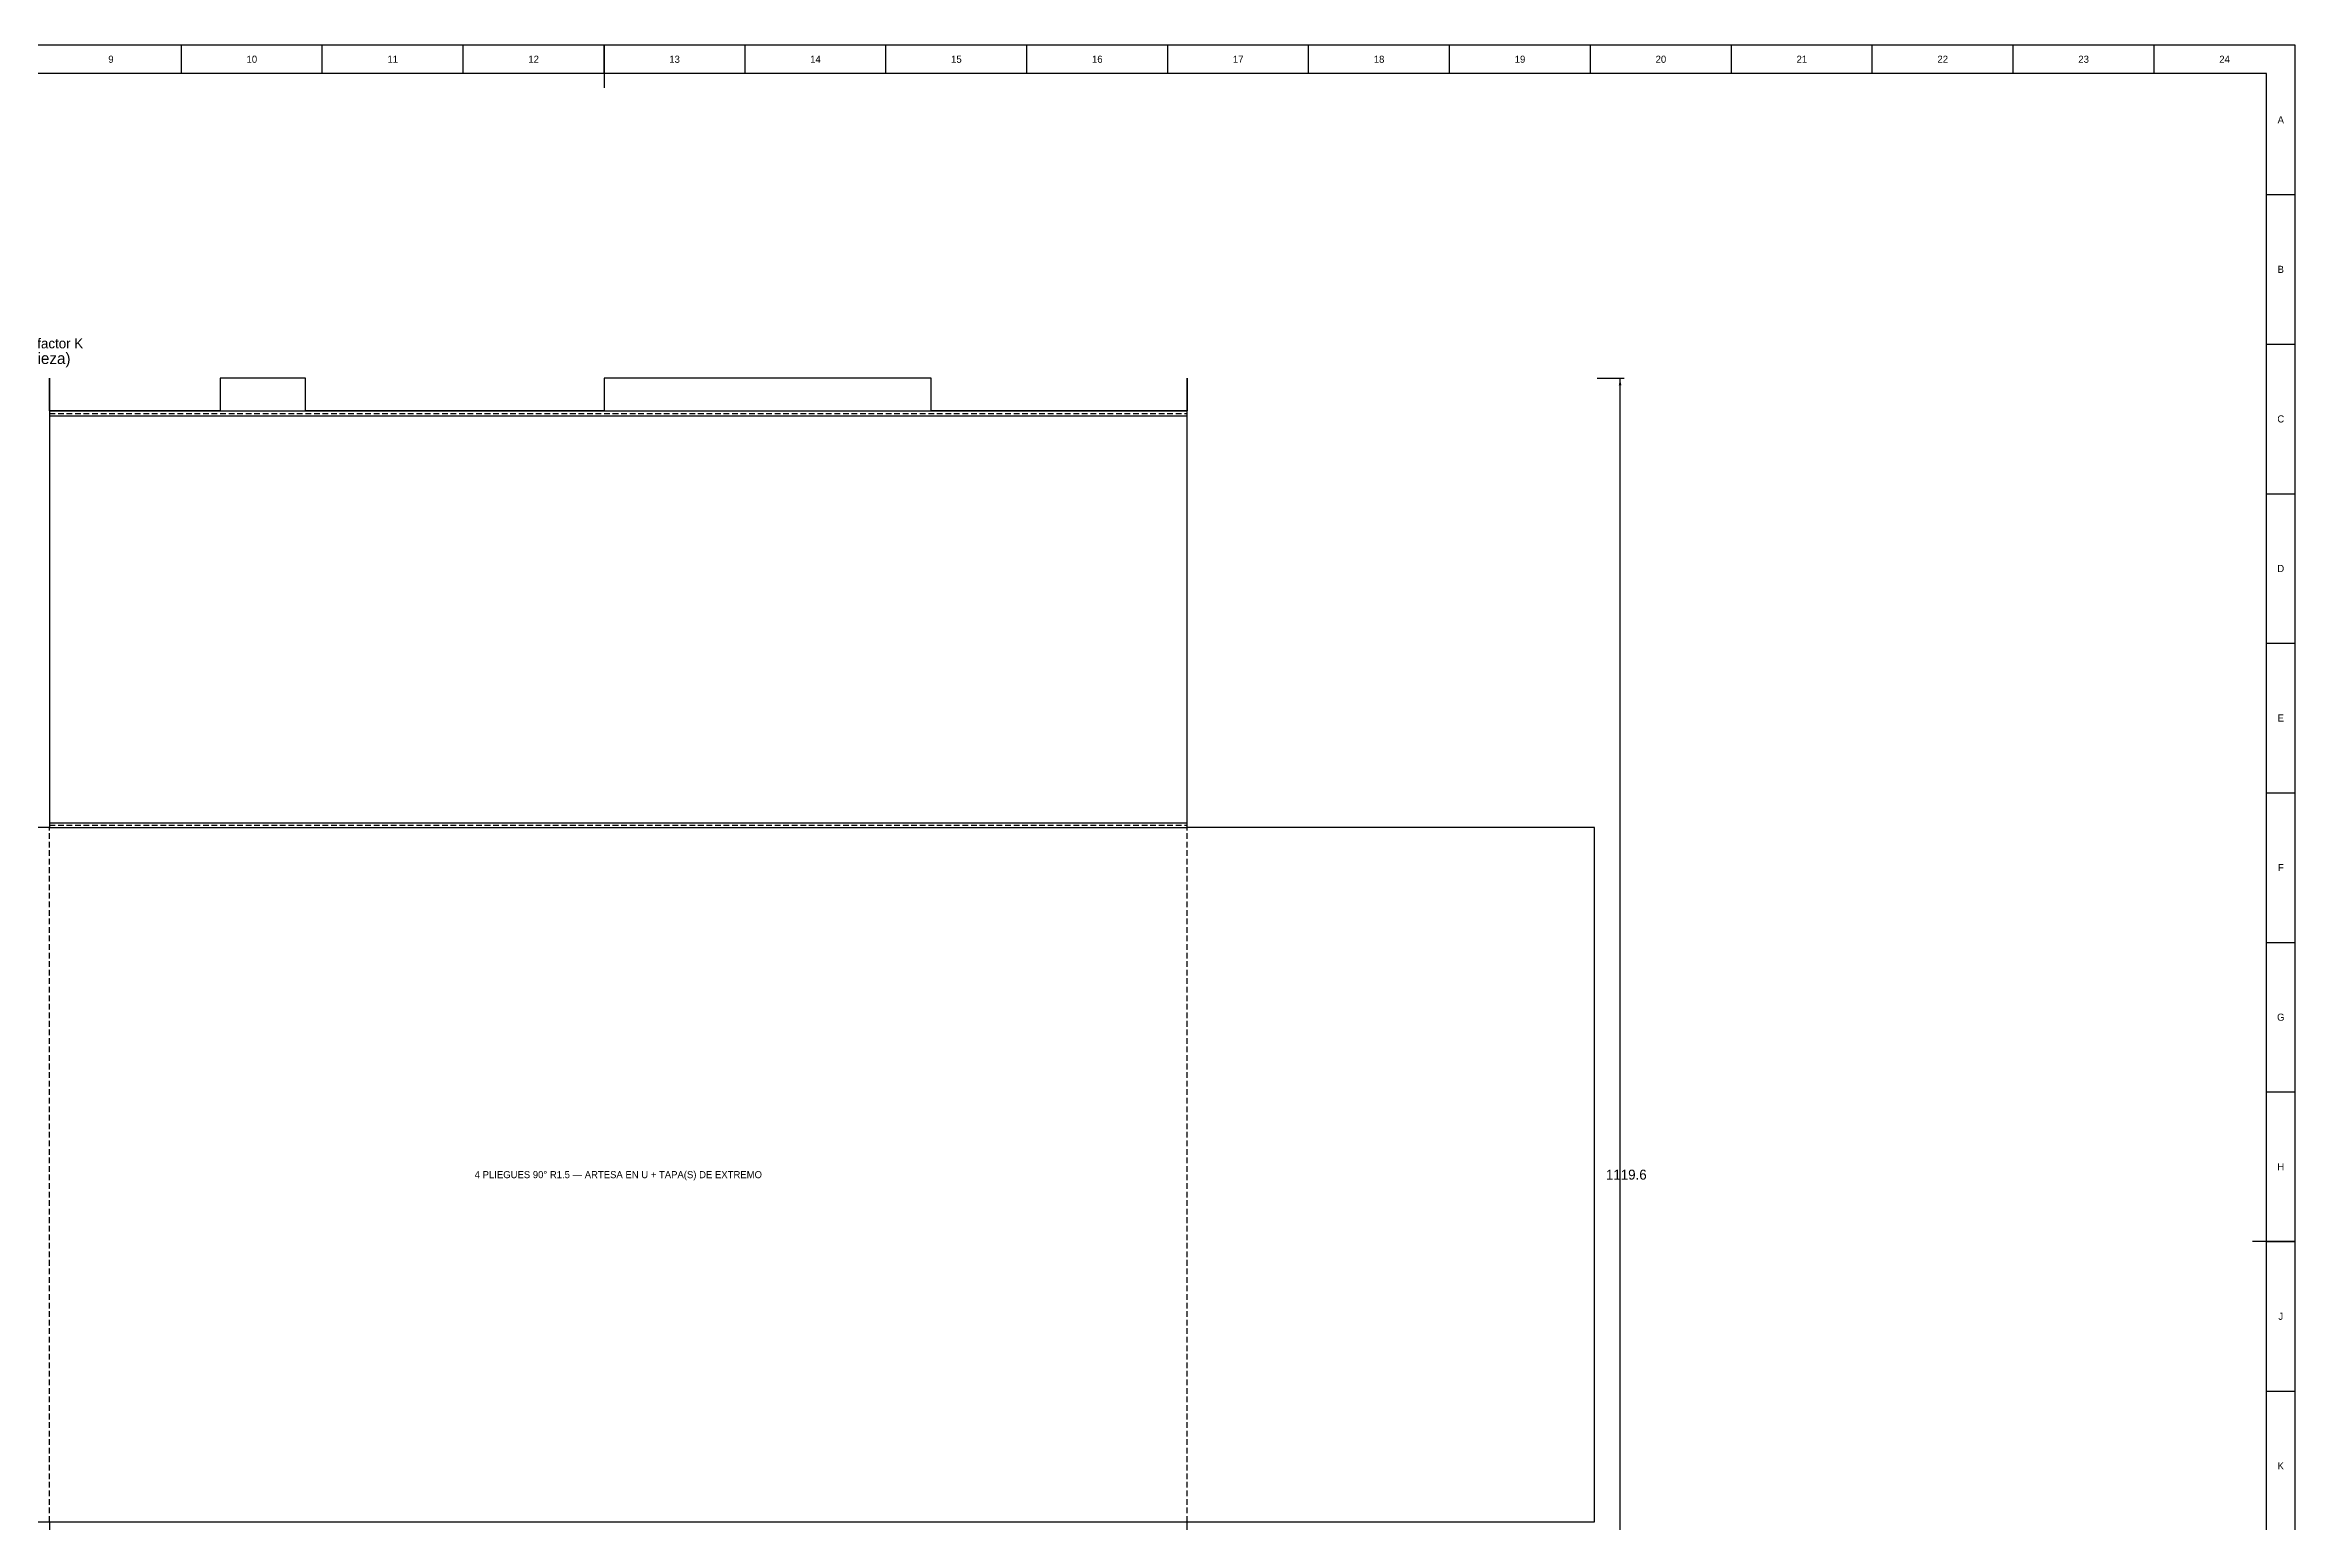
# Model space of a CAD drawing. Extents: x 0 to 2378, y 0 to 1682.
# Drawn here: x 796 to 2378, y 643 to 1682 of the extents above; entities that cross this region are included whole.
import ezdxf
from ezdxf.enums import TextEntityAlignment as Align

# ---------------------------------------------------------------- set-up
doc = ezdxf.new("R2010")
doc.units = 0
doc.linetypes.add('DASHED', pattern=[6, 4, -2])
for name, color, linetype in [('COTAS', 7, 'CONTINUOUS'), ('FINA', 7, 'CONTINUOUS'), ('NORMA', 7, 'CONTINUOUS'), ('PLIEGUE', 1, 'DASHED'), ('TEXTO', 7, 'CONTINUOUS'), ('VISIBLE', 7, 'CONTINUOUS')]:
    doc.layers.add(name, color=color, linetype=linetype)

msp = doc.modelspace()

# ---------------------------------------------------------------- linework, layer by layer
at = {"layer": 'COTAS'}
for p, q in [((1887.39, 1447.785), (1906.39, 1447.785)), ((1903.39, 328.215), (1903.39, 1447.785))]:
    msp.add_line(p, q, dxfattribs=at)
msp.add_solid([(1903.39, 1447.785), (1904.29, 1442.785), (1902.49, 1442.785)], dxfattribs=at)
at = {"layer": 'FINA'}
for p, q in [((2378, 1682), (0, 1682)), ((891.75, 1662), (891.75, 1682)), ((990.8333, 1662), (990.8333, 1682)), ((1089.9167, 1662), (1089.9167, 1682)), ((1189, 1662), (1189, 1682)), ((1288.0833, 1662), (1288.0833, 1682)), ((1387.1667, 1662), (1387.1667, 1682)), ((1486.25, 1662), (1486.25, 1682)), ((1585.3333, 1662), (1585.3333, 1682)), ((1684.4167, 1662), (1684.4167, 1682)), ((1783.5, 1662), (1783.5, 1682)), ((1882.5833, 1662), (1882.5833, 1682)), ((1981.6667, 1662), (1981.6667, 1682)), ((2080.75, 1662), (2080.75, 1682)), ((2179.8333, 1662), (2179.8333, 1682)), ((2278.9167, 1662), (2278.9167, 1682)), ((2378, 0), (2378, 1682)), ((2358, 1576.875), (2378, 1576.875)), ((2358, 1471.75), (2378, 1471.75)), ((799, 1424.785), (1599, 1424.785)), ((799, 1421.395), (1599, 1421.395)), ((2358, 1366.625), (2378, 1366.625)), ((2358, 1261.5), (2378, 1261.5)), ((2358, 1156.375), (2378, 1156.375)), ((799, 1135.395), (1599, 1135.395)), ((799, 1132.005), (1599, 1132.005)), ((2358, 1051.25), (2378, 1051.25)), ((2358, 946.125), (2378, 946.125)), ((2358, 841), (2378, 841)), ((2358, 735.875), (2378, 735.875)), ((799, 644.005), (1599, 644.005))]:
    msp.add_line(p, q, dxfattribs=at)
at = {"layer": 'NORMA'}
for p, q in [((1189, 1682), (1189, 1652)), ((2358, 1662), (40, 1662)), ((2358, 20), (2358, 1662)), ((2378, 841), (2348, 841))]:
    msp.add_line(p, q, dxfattribs=at)
at = {"layer": 'PLIEGUE'}
for p, q in [((799, 1423.095), (1599, 1423.095)), ((799, 1133.695), (1599, 1133.695)), ((799, 644.005), (799, 1132.005)), ((1599, 644.005), (1599, 1132.005))]:
    msp.add_line(p, q, dxfattribs=at)
at = {"layer": 'VISIBLE'}
for p, q in [((799, 1424.785), (799, 1447.785)), ((799, 1447.785), (799, 1447.785)), ((799, 1447.785), (799, 1132.005)), ((979, 1447.785), (919, 1447.785)), ((919, 1447.785), (919, 1447.785)), ((919, 1447.785), (919, 1424.785)), ((979, 1424.785), (979, 1447.785)), ((1419, 1447.785), (1189, 1447.785)), ((1189, 1447.785), (1189, 1447.785)), ((1189, 1447.785), (1189, 1424.785)), ((1419, 1424.785), (1419, 1447.785)), ((1599, 1132.005), (1599, 1447.785)), ((1599, 1447.785), (1599, 1447.785)), ((1599, 1447.785), (1599, 1447.785)), ((1599, 1447.785), (1599, 1447.785)), ((1599, 1447.785), (1599, 1424.785)), ((919, 1424.785), (799, 1424.785)), ((1189, 1424.785), (979, 1424.785)), ((1599, 1424.785), (1419, 1424.785)), ((799, 1132.005), (512.61, 1132.005)), ((1885.39, 1132.005), (1599, 1132.005)), ((1885.39, 644.005), (1885.39, 1132.005)), ((512.61, 644.005), (799, 644.005)), ((799, 644.005), (799, 328.215)), ((1599, 328.215), (1599, 644.005)), ((1599, 644.005), (1885.39, 644.005))]:
    msp.add_line(p, q, dxfattribs=at)

# ---------------------------------------------------------------- texts
at = {"layer": 'COTAS'}
msp.add_text('1119.6', height=7, dxfattribs=at).set_placement((1907.79, 888), align=Align.MIDDLE_CENTER)
at = {"layer": 'TEXTO'}
for s, p in [('9', (842.2083, 1672)), ('10', (941.2917, 1672)), ('11', (1040.375, 1672)), ('12', (1139.4583, 1672)), ('13', (1238.5417, 1672)), ('14', (1337.625, 1672)), ('15', (1436.7083, 1672)), ('16', (1535.7917, 1672)), ('17', (1634.875, 1672)), ('18', (1733.9583, 1672)), ('19', (1833.0417, 1672)), ('20', (1932.125, 1672)), ('21', (2031.2083, 1672)), ('22', (2130.2917, 1672)), ('23', (2229.375, 1672)), ('24', (2328.4583, 1672)), ('A', (2368, 1629.4375)), ('B', (2368, 1524.3125)), ('C', (2368, 1419.1875)), ('D', (2368, 1314.0625)), ('E', (2368, 1208.9375)), ('F', (2368, 1103.8125)), ('G', (2368, 998.6875)), ('4 PLIEGUES 90° R1.5 — ARTESA EN U + TAPA(S) DE EXTREMO', (1199, 888.005)), ('H', (2368, 893.5625)), ('J', (2368, 788.4375)), ('K', (2368, 683.3125))]:
    msp.add_text(s, height=5, dxfattribs=at).set_placement(p, align=Align.MIDDLE_CENTER)
for s, height, p in [('DESARROLLO DE CHAPA — BA = ang·(R + K·t), fibra neutra por factor K', 7, (512.61, 1468.785)), ('ESPESOR DE CHAPA e = 1.5 mm (constante en toda la pieza)', 8, (512.61, 1457.785))]:
    msp.add_text(s, height=height, dxfattribs=at).set_placement(p)

doc.saveas('drawing.dxf')
